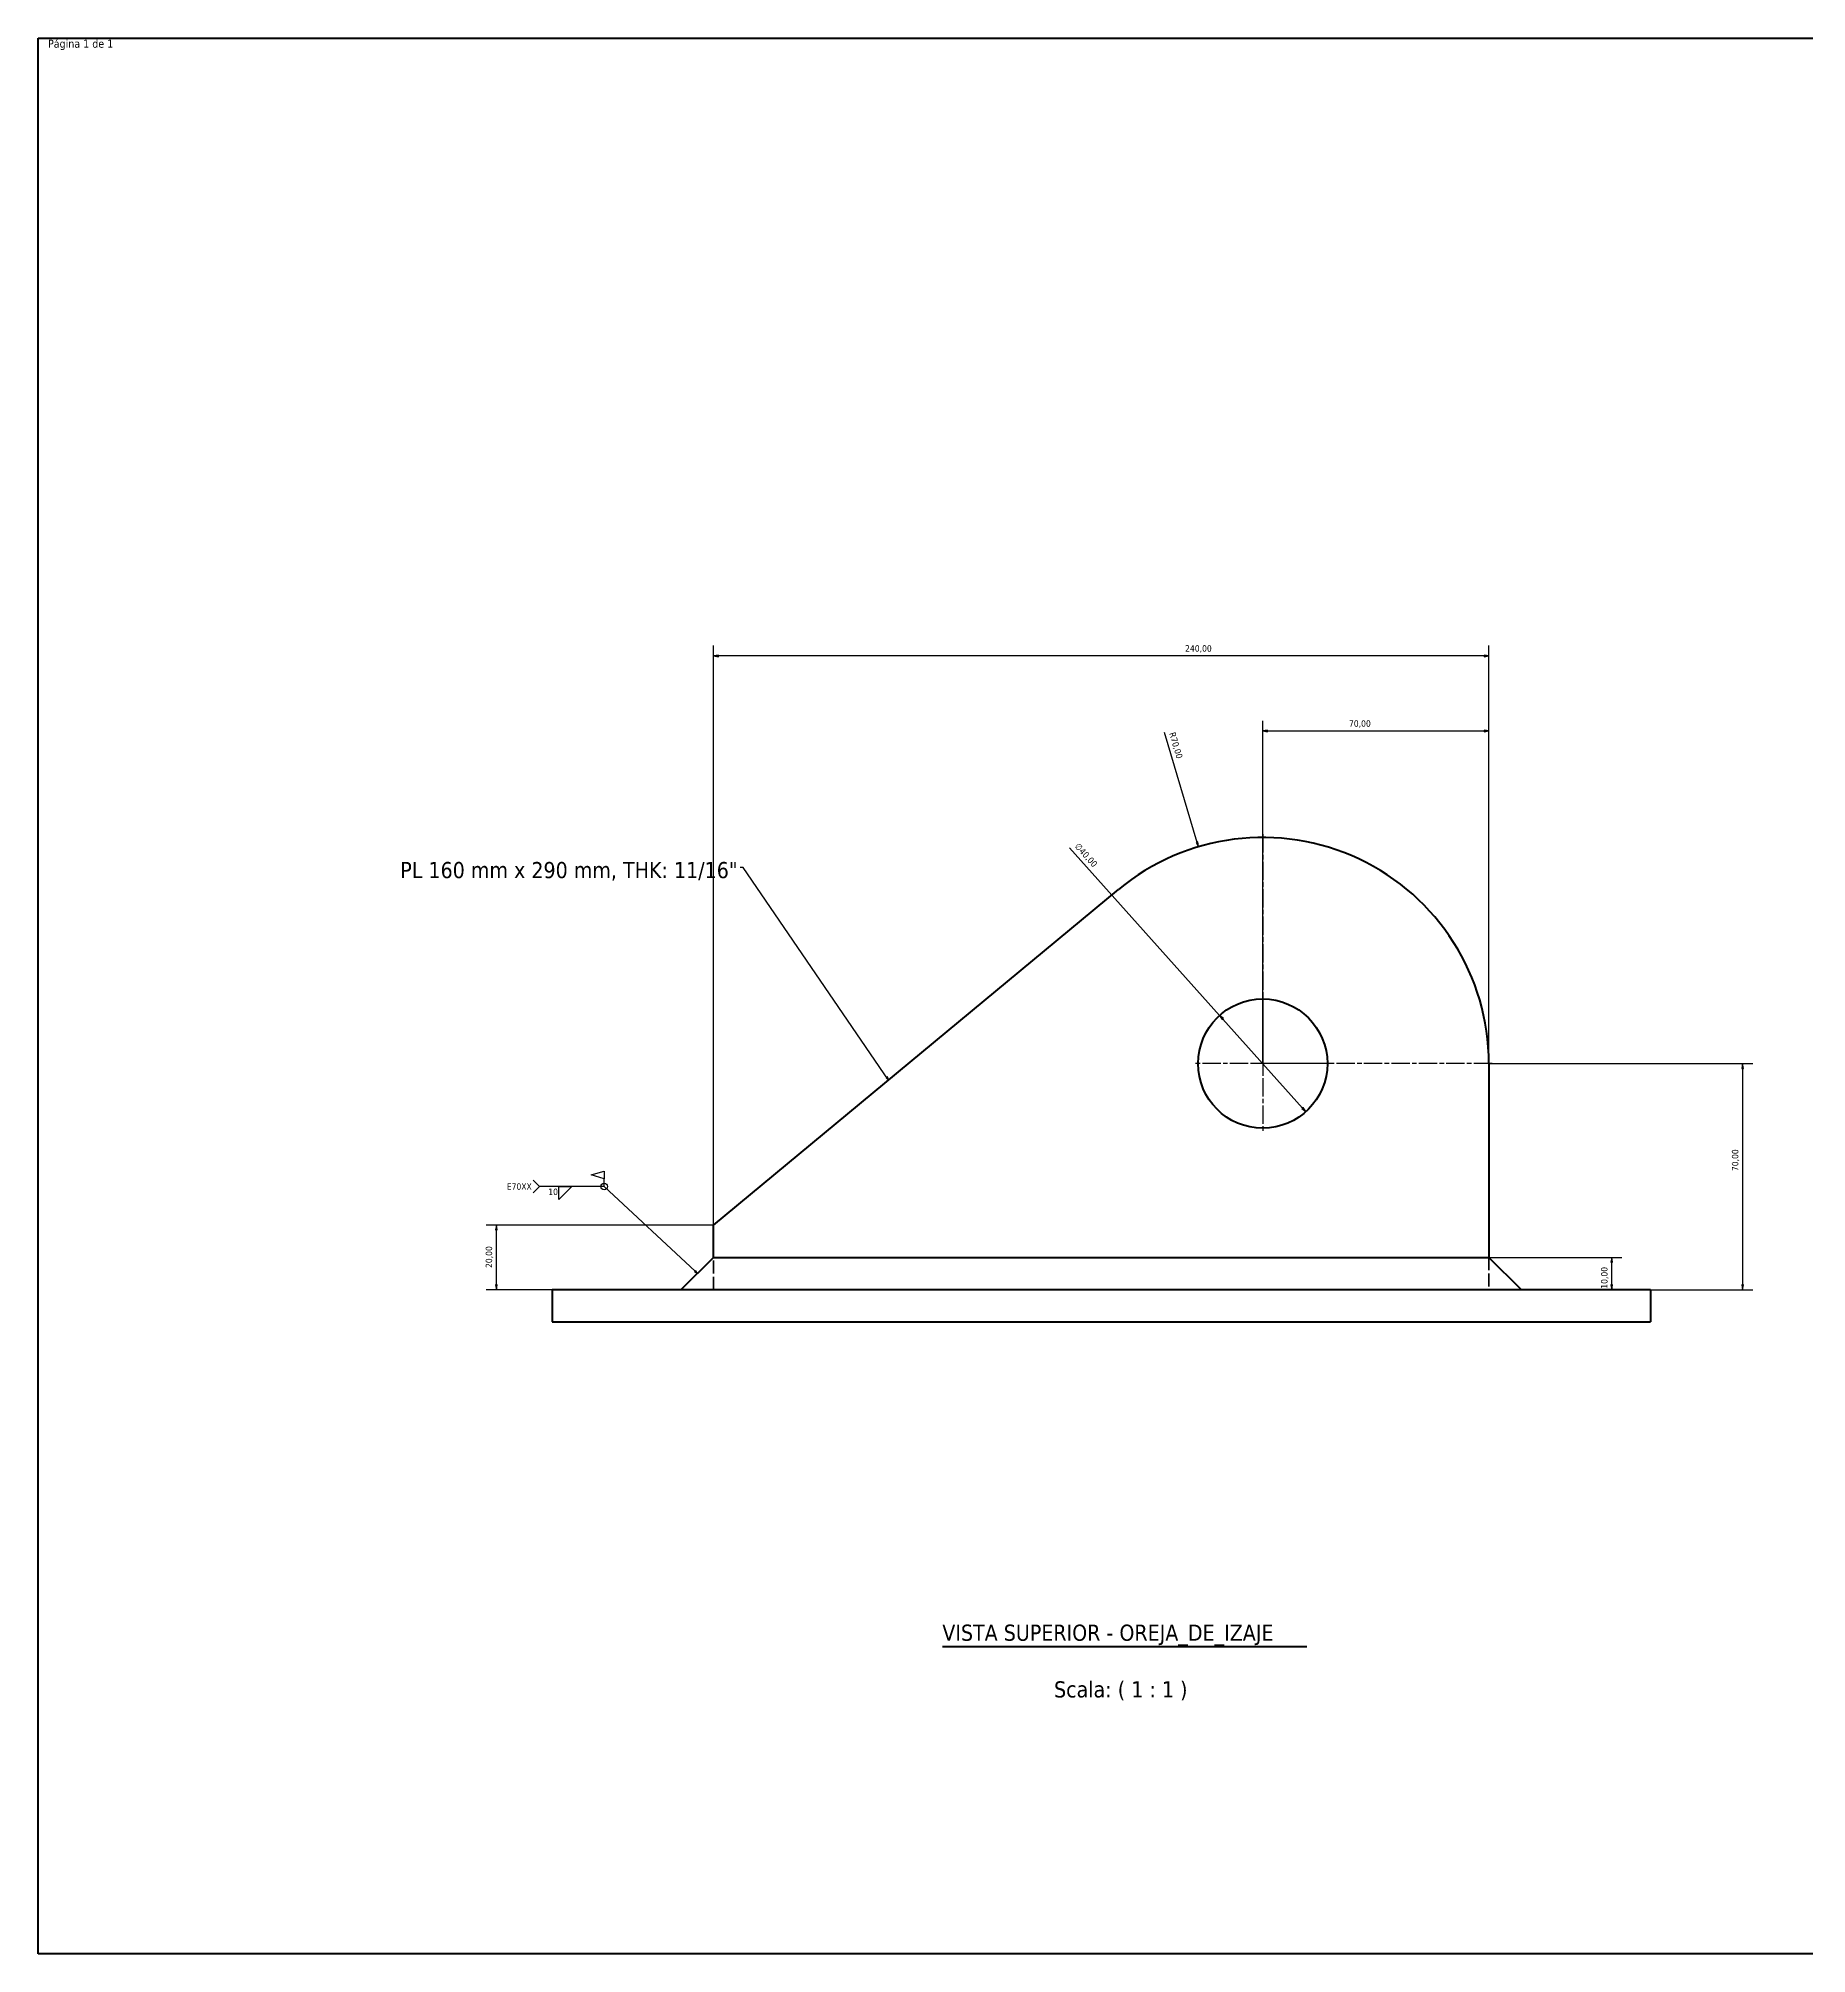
# Model space of a CAD drawing. Header units: millimetres. Extents: x 0 to 1324, y -70 to 594.
# Drawn here: x 0 to 548, y 1 to 594 of the extents above; entities that cross this region are included whole.
import ezdxf

# ---------------------------------------------------------------- set-up
doc = ezdxf.new("R2010")
doc.units = ezdxf.units.MM
doc.linetypes.add('CHAIN', pattern=[0.3543, 0.2362, -0.0295, 0.0591, -0.0295])
doc.linetypes.add('DASHED', pattern=[0.2068, 0.1655, -0.0413])
doc.layers.get('0').update_dxf_attribs({"lineweight": 25})
for name, color, linetype, lineweight in [('Borde (ISO)', 7, 'Continuous', 70), ('Cota (ISO)', 7, 'Continuous', 25), ('Marca de centro (ISO)', 7, 'Continuous', 25), ('Oculto (ISO)', 7, 'DASHED', 35), ('Símbolo (ISO)', 7, 'Continuous', 25), ('Visible (ISO)', 7, 'Continuous', 50)]:
    doc.layers.add(name, color=color, linetype=linetype, lineweight=lineweight)
doc.styles.add('Estilo de texto186', font='tahoma.ttf')
doc.styles.add('Estilo de texto66', font='tahoma.ttf')
doc.styles.add('Texto de nota (ISO)', font='tahoma.ttf')
doc.styles.add('Texto de nota (ISO) New', font='tahoma.ttf')
doc.dimstyles.new('Por defecto (ISO)', dxfattribs={"dimtxt": 2, "dimasz": 1.5, "dimexe": 3.175, "dimexo": 0, "dimgap": 0.762, "dimtad": 1, "dimrnd": 1e-08, "dimzin": 0, "dimtxsty": 'Texto de nota (ISO) New', "dimblk": 'Filled-2', "dimcen": 0.09, "dimdle": 10, "dimclrd": 256, "dimclre": 256, "dimclrt": 256, "dimadec": 0, "dimazin": 0, "dimtfac": 1, "dimtmove": 0, "dimatfit": 3, "dimldrblk": 'Filled-1', "dimfxl": 1, "dimtolj": 1, "dimtzin": 0, "dimlwd": -1, "dimlwe": -1, "dimarcsym": 0})
doc.dimstyles.new('Por defecto - Método 1b (ISO)$7', dxfattribs={"dimtxt": 3.5, "dimasz": 1, "dimexe": 3.175, "dimexo": 0, "dimgap": 0.762, "dimtad": 1, "dimtoh": 1, "dimrnd": 1e-08, "dimtxsty": 'Texto de nota (ISO)', "dimcen": 0.09, "dimdle": 10, "dimclrd": 256, "dimclre": 256, "dimclrt": 256, "dimazin": 2, "dimtfac": 1, "dimtmove": 0, "dimatfit": 3, "dimldrblk": 'Filled-1', "dimfxl": 1, "dimtolj": 1, "dimlwd": -1, "dimlwe": -1, "dimarcsym": 0})

# ---------------------------------------------------------------- blocks, each defined once
blk = doc.blocks.new('Marcos Marco_A4_Sermac')
at = {"layer": 'Borde (ISO)'}
for p, q in [((0.5, 593.5), (840.5, 593.5)), ((0.5, 0.5), (0.5, 593.5)), ((840.5, 593.5), (840.5, 0.5)), ((840.5, 0.5), (0.5, 0.5))]:
    blk.add_line(p, q, dxfattribs=at)
at = {"layer": 'Borde (ISO)', "insert": (3.5, 593.09), "char_height": 2.5, "width": 72.4851, "attachment_point": 1, "style": 'Texto de nota (ISO)'}
blk.add_mtext('\\fTahoma|b0|i0;{\\H2.5000;Página 1 de 1}', dxfattribs=at)
blk = doc.blocks.new('Filled-1')
at = {"color": 0}
for p, q in [((0, 0), (-1, 0.25)), ((-1, 0.25), (-1, -0.25)), ((-1, 0), (0, 0)), ((-1, -0.25), (0, 0))]:
    blk.add_line(p, q, dxfattribs=at)
at = {"color": 0, "flags": 128}
blk.add_lwpolyline([(-1, -0.25), (0, 0), (-1, 0.25), (-1, -0.25)], dxfattribs=at)
at = {"color": 0}
blk.add_solid([(-1, -0.25), (0, 0), (-1, 0.25), (-1, -0.25)], dxfattribs=at)
blk = doc.blocks.new('Filled-2')
at = {"color": 0}
for p, q in [((0, 0), (-1, 0.17)), ((-1, 0.17), (-1, -0.17)), ((-1, 0), (0, 0)), ((-1, -0.17), (0, 0))]:
    blk.add_line(p, q, dxfattribs=at)
at = {"color": 0, "flags": 128}
blk.add_lwpolyline([(-1, -0.17), (0, 0), (-1, 0.17), (-1, -0.17)], dxfattribs=at)
at = {"color": 0}
blk.add_solid([(-1, -0.17), (0, 0), (-1, 0.17), (-1, -0.17)], dxfattribs=at)
blk = doc.blocks.new('*D10')
at = {"layer": 'Cota (ISO)', "transparency": 16777216}
for p, q in [((209.57, 226.08), (209.57, 405.49)), ((449.57, 276.08), (449.57, 405.49)), ((448.07, 402.31), (211.07, 402.31))]:
    blk.add_line(p, q, dxfattribs=at)
at = {"layer": 'Defpoints', "color": 0, "transparency": 16777216}
for p in [(209.57, 402.31), (449.57, 276.08), (209.57, 226.08)]:
    blk.add_point(p, dxfattribs=at)
at = {"layer": 'Cota (ISO)', "transparency": 16777216, "xscale": 1.5, "yscale": 1.5, "zscale": 1.5, "rotation": 180}
blk.add_blockref('Filled-2', (209.57, 402.31), dxfattribs=at)
at = {"layer": 'Cota (ISO)', "transparency": 16777216, "xscale": 1.5, "yscale": 1.5, "zscale": 1.5}
blk.add_blockref('Filled-2', (449.57, 402.31), dxfattribs=at)
at = {"layer": 'Cota (ISO)', "transparency": 16777216, "insert": (355.53, 405.61), "char_height": 2, "attachment_point": 1, "style": 'Texto de nota (ISO) New'}
blk.add_mtext('\\A1;240,00', dxfattribs=at)
blk = doc.blocks.new('Identificador de símbolo de soldadura1')
at = {"layer": 'Símbolo (ISO)'}
for p, q in [((155.68, 238.02), (153.68, 240.02)), ((155.68, 238.02), (153.68, 236.02)), ((175.68, 238.02), (155.68, 238.02)), ((161.68, 238.02), (165.68, 238.02)), ((165.68, 238.02), (161.68, 234.02)), ((161.68, 234.02), (161.68, 238.02)), ((175.68, 238.02), (175.68, 240.42)), ((203.84, 211.77), (175.68, 238.02)), ((204.01, 211.95), (203.67, 211.58)), ((203.67, 211.58), (204.57, 211.08)), ((203.84, 211.77), (204.57, 211.08)), ((204.57, 211.08), (204.01, 211.95))]:
    blk.add_line(p, q, dxfattribs=at)
at = {"layer": 'Símbolo (ISO)', "flags": 128}
for points in [[(175.68, 242.82), (175.68, 240.42), (171.68, 241.62), (175.68, 242.82)], [(203.67, 211.58), (204.57, 211.08), (204.01, 211.95), (203.67, 211.58)]]:
    blk.add_lwpolyline(points, dxfattribs=at)
at = {"layer": 'Símbolo (ISO)'}
blk.add_circle((175.68, 238.02), 1, dxfattribs=at)
for points in [[(175.68, 242.82), (175.68, 240.42), (171.68, 241.62), (175.68, 242.82)], [(203.67, 211.58), (204.57, 211.08), (204.01, 211.95), (203.67, 211.58)]]:
    blk.add_solid(points, dxfattribs=at)
at = {"layer": 'Símbolo (ISO)', "char_height": 2, "attachment_point": 7, "style": 'Texto de nota (ISO) New'}
for s, insert in [('E70XX', (145.54, 236.98)), ('10', (158.38, 235.34))]:
    blk.add_mtext(s, dxfattribs=dict(at, insert=insert))
blk = doc.blocks.new('*D12')
at = {"layer": 'Cota (ISO)', "transparency": 16777216}
for p, q in [((449.57, 276.08), (531.28, 276.08)), ((528.11, 274.58), (528.11, 207.58)), ((449.57, 206.08), (531.28, 206.08))]:
    blk.add_line(p, q, dxfattribs=at)
at = {"layer": 'Defpoints', "color": 0, "transparency": 16777216}
for p in [(449.57, 276.08), (449.57, 206.08), (528.11, 206.08)]:
    blk.add_point(p, dxfattribs=at)
at = {"layer": 'Cota (ISO)', "transparency": 16777216, "xscale": 1.5, "yscale": 1.5, "zscale": 1.5}
for p, rotation in [((528.11, 276.08), 90), ((528.11, 206.08), 270)]:
    blk.add_blockref('Filled-2', p, dxfattribs=dict(at, rotation=rotation))
at = {"layer": 'Cota (ISO)', "transparency": 16777216, "insert": (524.81, 242.79), "char_height": 2, "attachment_point": 1, "rotation": 90, "style": 'Texto de nota (ISO) New'}
blk.add_mtext('\\A1;70,00', dxfattribs=at)
blk = doc.blocks.new('*D13')
at = {"layer": 'Cota (ISO)', "transparency": 16777216}
for p, q in [((449.57, 216.08), (490.77, 216.08)), ((487.6, 207.58), (487.6, 214.58)), ((459.57, 206.08), (490.77, 206.08))]:
    blk.add_line(p, q, dxfattribs=at)
at = {"layer": 'Defpoints', "color": 0, "transparency": 16777216}
for p in [(449.57, 216.08), (487.6, 216.08), (459.57, 206.08)]:
    blk.add_point(p, dxfattribs=at)
at = {"layer": 'Cota (ISO)', "transparency": 16777216, "xscale": 1.5, "yscale": 1.5, "zscale": 1.5}
for p, rotation in [((487.6, 216.08), 90), ((487.6, 206.08), 270)]:
    blk.add_blockref('Filled-2', p, dxfattribs=dict(at, rotation=rotation))
at = {"layer": 'Cota (ISO)', "transparency": 16777216, "insert": (484.3, 206.37), "char_height": 2, "attachment_point": 1, "rotation": 90, "style": 'Texto de nota (ISO) New'}
blk.add_mtext('\\A1;10,00', dxfattribs=at)
blk = doc.blocks.new('*D14')
at = {"layer": 'Cota (ISO)', "transparency": 16777216}
for p, q in [((366.23, 290.98), (319.71, 342.92)), ((391.91, 262.3), (367.23, 289.86))]:
    blk.add_line(p, q, dxfattribs=at)
at = {"layer": 'Defpoints', "color": 0, "transparency": 16777216}
for p in [(366.23, 290.98), (392.91, 261.19)]:
    blk.add_point(p, dxfattribs=at)
at = {"layer": 'Cota (ISO)', "transparency": 16777216, "xscale": 1.5, "yscale": 1.5, "zscale": 1.5}
for p, rotation in [((366.23, 290.98), 131.8505868213565), ((392.91, 261.19), 311.8505868213565)]:
    blk.add_blockref('Filled-2', p, dxfattribs=dict(at, rotation=rotation))
at = {"layer": 'Cota (ISO)', "transparency": 16777216, "insert": (322.7, 344.58), "char_height": 2, "attachment_point": 1, "rotation": 311.85059, "style": 'Texto de nota (ISO) New'}
blk.add_mtext('\\A1;∅40,00', dxfattribs=at)
blk = doc.blocks.new('*D15')
at = {"layer": 'Cota (ISO)', "transparency": 16777216}
blk.add_line((349.09, 378.69), (359.21, 344.62), dxfattribs=at)
at = {"layer": 'Defpoints', "color": 0, "transparency": 16777216}
for p in [(359.64, 343.19), (379.57, 276.08)]:
    blk.add_point(p, dxfattribs=at)
at = {"layer": 'Cota (ISO)', "transparency": 16777216, "xscale": 1.5, "yscale": 1.5, "zscale": 1.5, "rotation": 286.5440238292801}
blk.add_blockref('Filled-2', (359.64, 343.19), dxfattribs=at)
at = {"layer": 'Cota (ISO)', "transparency": 16777216, "insert": (352.47, 378.9), "char_height": 2, "attachment_point": 1, "rotation": 286.54402, "style": 'Texto de nota (ISO) New'}
blk.add_mtext('\\A1;R70,00', dxfattribs=at)
blk = doc.blocks.new('*D16')
at = {"layer": 'Cota (ISO)', "transparency": 16777216}
for p, q in [((379.57, 276.08), (379.57, 382.23)), ((449.57, 276.08), (449.57, 382.23)), ((381.07, 379.06), (448.07, 379.06))]:
    blk.add_line(p, q, dxfattribs=at)
at = {"layer": 'Defpoints', "color": 0, "transparency": 16777216}
for p in [(449.57, 379.06), (379.57, 276.08), (449.57, 276.08)]:
    blk.add_point(p, dxfattribs=at)
at = {"layer": 'Cota (ISO)', "transparency": 16777216, "xscale": 1.5, "yscale": 1.5, "zscale": 1.5, "rotation": 180}
blk.add_blockref('Filled-2', (379.57, 379.06), dxfattribs=at)
at = {"layer": 'Cota (ISO)', "transparency": 16777216, "xscale": 1.5, "yscale": 1.5, "zscale": 1.5}
blk.add_blockref('Filled-2', (449.57, 379.06), dxfattribs=at)
at = {"layer": 'Cota (ISO)', "transparency": 16777216, "insert": (406.27, 382.36), "char_height": 2, "attachment_point": 1, "style": 'Texto de nota (ISO) New'}
blk.add_mtext('\\A1;70,00', dxfattribs=at)
blk = doc.blocks.new('*D17')
at = {"layer": 'Cota (ISO)', "transparency": 16777216}
for p, q in [((209.57, 226.08), (139.12, 226.08)), ((142.3, 207.58), (142.3, 224.58)), ((209.57, 206.08), (139.12, 206.08))]:
    blk.add_line(p, q, dxfattribs=at)
at = {"layer": 'Defpoints', "color": 0, "transparency": 16777216}
for p in [(142.3, 226.08), (209.57, 226.08), (209.57, 206.08)]:
    blk.add_point(p, dxfattribs=at)
at = {"layer": 'Cota (ISO)', "transparency": 16777216, "xscale": 1.5, "yscale": 1.5, "zscale": 1.5}
for p, rotation in [((142.3, 226.08), 90), ((142.3, 206.08), 270)]:
    blk.add_blockref('Filled-2', p, dxfattribs=dict(at, rotation=rotation))
at = {"layer": 'Cota (ISO)', "transparency": 16777216, "insert": (139, 212.79), "char_height": 2, "attachment_point": 1, "rotation": 90, "style": 'Texto de nota (ISO) New'}
blk.add_mtext('\\A1;20,00', dxfattribs=at)

msp = doc.modelspace()

# ---------------------------------------------------------------- linework, layer by layer
at = {"layer": 'Marca de centro (ISO)', "linetype": 'CHAIN', "ltscale": 23.990969}
for p, q in [((379.57, 347.084), (379.57, 273.584)), ((379.57, 297.084), (379.57, 255.084)), ((400.57, 276.084), (358.57, 276.084)), ((450.57, 276.084), (377.07, 276.084))]:
    msp.add_line(p, q, dxfattribs=at)
at = {"layer": 'Oculto (ISO)', "ltscale": 24.17795}
for p, q in [((209.57, 206.084), (209.57, 216.084)), ((209.57, 206.084), (209.57, 216.084)), ((449.57, 216.084), (449.57, 206.084)), ((449.57, 216.084), (449.57, 206.084))]:
    msp.add_line(p, q, dxfattribs=at)
at = {"layer": 'Símbolo (ISO)', "lineweight": 50}
msp.add_line((280.39, 95.647), (393.182, 95.647), dxfattribs=at)
at = {"layer": 'Visible (ISO)'}
for p, q in [((209.57, 226.084), (334.896, 329.975)), ((449.57, 276.084), (449.57, 216.084)), ((209.57, 216.084), (209.57, 226.084)), ((199.57, 206.084), (209.57, 216.084)), ((209.57, 216.084), (449.57, 216.084)), ((459.57, 206.084), (449.57, 216.084)), ((159.57, 206.084), (159.57, 196.084)), ((159.57, 206.084), (499.57, 206.084)), ((499.57, 206.084), (499.57, 196.084)), ((159.57, 196.084), (499.57, 196.084))]:
    msp.add_line(p, q, dxfattribs=at)
msp.add_circle((379.57, 276.084), 20, dxfattribs=at)
msp.add_arc((379.57, 276.084), 70, 0, 129.657563, dxfattribs=at)

# ---------------------------------------------------------------- block references
msp.add_blockref('Marcos Marco_A4_Sermac', (0, 0))
at = {"layer": 'Símbolo (ISO)'}
msp.add_blockref('Identificador de símbolo de soldadura1', (0, 0), dxfattribs=at)

# ---------------------------------------------------------------- texts
at = {"layer": 'Símbolo (ISO)', "insert": (217.004, 338.489), "char_height": 5, "width": 108.86952, "attachment_point": 3, "style": 'Texto de nota (ISO)'}
msp.add_mtext('\\fTahoma|b0|i0;{\\H5.0000;PL 160 mm x 290 mm, THK: 11/16"}', dxfattribs=at)
at = {"layer": 'Símbolo (ISO)', "char_height": 5, "attachment_point": 7}
for s, insert, style in [('VISTA SUPERIOR - OREJA_DE_IZAJE', (280.362, 95.767), 'Estilo de texto186'), ('Scala: ( 1 : 1 )', (314.959, 78.925), 'Estilo de texto66')]:
    msp.add_mtext(s, dxfattribs=dict(at, insert=insert, style=style))

# ---------------------------------------------------------------- dimensions: what is measured, and where the dimension line sits
at = {"layer": 'Cota (ISO)'}
for base, p1, p2, angle, picture, middle in [((209.57, 402.312), (449.57, 276.084), (209.57, 226.084), 180, '*D10', (359.57, 402.312)), ((449.57, 379.06), (379.57, 276.084), (449.57, 276.084), 180, '*D16', (409.57, 379.06)), ((528.109, 206.084), (449.57, 276.084), (449.57, 206.084), 90, '*D12', (528.109, 246.084)), ((142.296, 226.084), (209.57, 206.084), (209.57, 226.084), 90, '*D17', (142.296, 216.084)), ((487.598, 216.084), (459.57, 206.084), (449.57, 216.084), 90, '*D13', (487.598, 209.584))]:
    dim = msp.add_linear_dim(base=base, p1=p1, p2=p2, angle=angle, dimstyle='Por defecto (ISO)', override={"dimgap": 0.762, "dimdec": 2, "dimtol": 0, "dimlim": 0, "dimtp": 0, "dimtm": 0, "dimtdec": 2, "dimtofl": 0, "dimatfit": 1}, dxfattribs=at)
    dim.commit()
    dim.dimension.update_dxf_attribs({"geometry": picture, "text_midpoint": middle, "dimtype": 160})
dim = msp.add_radius_dim(center=(379.57, 276.084), mpoint=(359.637, 343.186), dimstyle='Por defecto (ISO)', override={"dimgap": 0.762, "dimdec": 2, "dimlfac": 1, "dimcen": 0, "dimtol": 0, "dimlim": 0, "dimtp": 0, "dimtm": 0, "dimtdec": 2, "dimtofl": 0}, dxfattribs=at)
dim.commit()
dim.dimension.update_dxf_attribs({"geometry": '*D15', "text_midpoint": (350.48, 374.016), "dimtype": 164})
dim = msp.add_diameter_dim_2p(p1=(392.914, 261.186), p2=(366.226, 290.982), dimstyle='Por defecto (ISO)', override={"dimgap": 0.762, "dimdec": 2, "dimlfac": 1, "dimtol": 0, "dimlim": 0, "dimtp": 0, "dimtm": 0, "dimtdec": 2, "dimatfit": 2}, dxfattribs=at)
dim.commit()
dim.dimension.update_dxf_attribs({"geometry": '*D14', "text_midpoint": (323.146, 339.079), "dimtype": 163})

# ---------------------------------------------------------------- leaders
at = {"layer": 'Símbolo (ISO)', "annotation_type": 0, "has_hookline": 1, "hookline_direction": 1, "text_width": 108.022}
msp.add_leader([(263.727, 270.978), (218.766, 336.739), (217.766, 336.739)], dimstyle='Por defecto - Método 1b (ISO)$7', override={"dimtad": 0}, dxfattribs=at)

doc.saveas('drawing.dxf')
